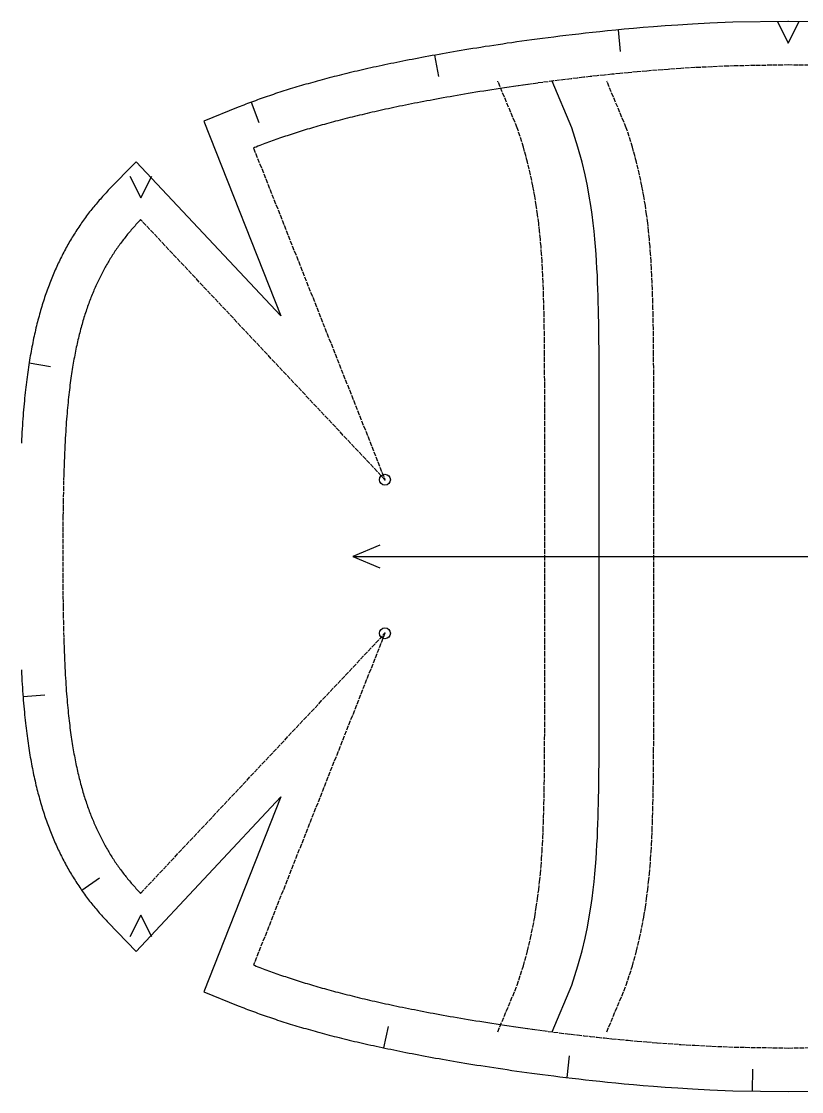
# Model space of a CAD drawing. Header units: millimetres. Extents: x 0 to 8058, y -22 to 1524.
# Drawn here: x 4089.1 to 4303.8, y 620.3 to 915 of the extents above; entities that cross this region are included whole.
import ezdxf

# ---------------------------------------------------------------- set-up
doc = ezdxf.new("R2010")
doc.units = ezdxf.units.MM
doc.linetypes.add('DASHED', pattern=[1.524, 1.27, -0.254])
for name, color, linetype in [('CUT', 7, 'Continuous'), ('DRILL', 4, 'Continuous'), ('GRAIN', 5, 'Continuous'), ('INTERNAL', 6, 'Continuous'), ('NOTCH', 1, 'Continuous'), ('SEW', 3, 'Continuous')]:
    doc.layers.add(name, color=color, linetype=linetype)

msp = doc.modelspace()

# ---------------------------------------------------------------- linework, layer by layer
at = {"layer": 'CUT'}
for points in [[(4315.32, 914.72), (4300.21, 914.98), (4300.01, 914.98), (4284.89, 914.72), (4278.56, 914.47), (4273.77, 914.22), (4269.75, 913.98), (4266.23, 913.74), (4263.06, 913.5), (4260.17, 913.27), (4257.49, 913.04), (4254.98, 912.81), (4252.63, 912.58), (4250.4, 912.36), (4248.27, 912.14), (4246.25, 911.93), (4244.3, 911.71), (4242.44, 911.5), (4240.64, 911.29), (4238.91, 911.09), (4237.23, 910.88), (4235.6, 910.68), (4234.03, 910.48), (4232.49, 910.28), (4231, 910.08), (4229.55, 909.89), (4228.13, 909.7), (4226.75, 909.5), (4225.4, 909.31), (4224.08, 909.12), (4222.78, 908.94), (4221.52, 908.75), (4220.27, 908.56), (4219.06, 908.38), (4217.86, 908.2), (4216.69, 908.02), (4215.54, 907.83), (4214.41, 907.65), (4213.29, 907.48), (4212.2, 907.3), (4211.12, 907.12), (4210.06, 906.94), (4209.01, 906.77), (4207.98, 906.59), (4206.97, 906.42), (4205.97, 906.24), (4204.98, 906.07), (4204, 905.9), (4203.04, 905.72), (4202.09, 905.55), (4201.16, 905.38), (4200.23, 905.21), (4199.32, 905.04), (4198.42, 904.87), (4197.52, 904.7), (4196.64, 904.53), (4195.77, 904.36), (4194.9, 904.19), (4194.05, 904.02), (4193.21, 903.85), (4192.37, 903.68), (4191.54, 903.51), (4190.73, 903.34), (4189.91, 903.17), (4189.11, 903), (4188.32, 902.83), (4187.53, 902.67), (4186.75, 902.5), (4185.98, 902.33), (4185.21, 902.16), (4184.45, 901.99), (4183.7, 901.82), (4182.96, 901.65), (4182.22, 901.48), (4181.48, 901.31), (4180.76, 901.14), (4180.04, 900.97), (4179.32, 900.8), (4178.61, 900.62), (4177.91, 900.45), (4177.21, 900.28), (4176.52, 900.11), (4175.84, 899.94), (4175.15, 899.76), (4174.48, 899.59), (4173.81, 899.42), (4173.14, 899.24), (4172.48, 899.07), (4171.82, 898.89), (4171.17, 898.72), (4170.52, 898.54), (4169.88, 898.36), (4169.24, 898.19), (4168.61, 898.01), (4167.98, 897.83), (4167.35, 897.65), (4166.73, 897.47), (4166.12, 897.29), (4165.5, 897.11), (4164.89, 896.93), (4164.29, 896.75), (4163.69, 896.56), (4163.09, 896.38), (4162.5, 896.2), (4161.91, 896.01), (4161.32, 895.83), (4160.74, 895.64), (4160.16, 895.45), (4159.59, 895.27), (4159.01, 895.08), (4158.45, 894.89), (4157.88, 894.7), (4157.32, 894.51), (4156.76, 894.32), (4156.21, 894.13), (4155.65, 893.93), (4155.11, 893.74), (4154.56, 893.54), (4154.02, 893.35), (4153.48, 893.15), (4152.94, 892.95), (4152.41, 892.76), (4151.88, 892.56), (4151.35, 892.36), (4150.83, 892.15), (4150.31, 891.95), (4149.79, 891.75), (4149.27, 891.54), (4148.76, 891.34), (4139.28, 887.51), (4160.52, 833.86), (4120.63, 876.35), (4113.01, 868.46), (4112.69, 868.12), (4112.38, 867.78), (4112.06, 867.45), (4111.75, 867.11), (4111.44, 866.76), (4111.13, 866.42), (4110.82, 866.07), (4110.52, 865.73), (4110.22, 865.38), (4109.92, 865.02), (4109.62, 864.67), (4109.32, 864.31), (4109.03, 863.96), (4108.74, 863.6), (4108.45, 863.24), (4108.16, 862.87), (4107.87, 862.51), (4107.59, 862.14), (4107.31, 861.77), (4107.03, 861.4), (4106.75, 861.02), (4106.48, 860.65), (4106.21, 860.27), (4105.94, 859.89), (4105.67, 859.51), (4105.4, 859.12), (4105.14, 858.74), (4104.88, 858.35), (4104.62, 857.96), (4104.36, 857.57), (4104.1, 857.17), (4103.85, 856.77), (4103.6, 856.38), (4103.35, 855.97), (4103.1, 855.57), (4102.86, 855.17), (4102.61, 854.76), (4102.37, 854.35), (4102.14, 853.94), (4101.9, 853.52), (4101.67, 853.1), (4101.43, 852.69), (4101.21, 852.26), (4100.98, 851.84), (4100.75, 851.42), (4100.53, 850.99), (4100.31, 850.56), (4100.09, 850.12), (4099.87, 849.69), (4099.66, 849.25), (4099.45, 848.81), (4099.24, 848.37), (4099.03, 847.92), (4098.82, 847.48), (4098.62, 847.03), (4098.42, 846.58), (4098.22, 846.12), (4098.02, 845.66), (4097.83, 845.2), (4097.64, 844.74), (4097.45, 844.28), (4097.26, 843.81), (4097.07, 843.34), (4096.89, 842.86), (4096.71, 842.39), (4096.53, 841.91), (4096.35, 841.43), (4096.17, 840.94), (4096, 840.45), (4095.83, 839.96), (4095.66, 839.47), (4095.49, 838.97), (4095.33, 838.47), (4095.16, 837.97), (4095, 837.46), (4094.85, 836.96), (4094.69, 836.44), (4094.53, 835.93), (4094.38, 835.41), (4094.23, 834.88), (4094.08, 834.36), (4093.94, 833.83), (4093.79, 833.29), (4093.65, 832.75), (4093.51, 832.21), (4093.37, 831.67), (4093.24, 831.12), (4093.1, 830.56), (4092.97, 830), (4092.84, 829.44), (4092.71, 828.87), (4092.59, 828.3), (4092.46, 827.72), (4092.34, 827.14), (4092.22, 826.56), (4092.1, 825.96), (4091.99, 825.37), (4091.87, 824.76), (4091.76, 824.16), (4091.65, 823.54), (4091.54, 822.92), (4091.43, 822.3), (4091.33, 821.67), (4091.22, 821.03), (4091.12, 820.38), (4091.02, 819.73), (4090.93, 819.07), (4090.83, 818.4), (4090.74, 817.73), (4090.65, 817.04), (4090.56, 816.35), (4090.47, 815.65), (4090.38, 814.94), (4090.3, 814.22), (4090.22, 813.49), (4090.13, 812.75), (4090.06, 812), (4089.98, 811.23), (4089.9, 810.46), (4089.83, 809.67), (4089.76, 808.86), (4089.69, 808.05), (4089.62, 807.21), (4089.55, 806.36), (4089.49, 805.5), (4089.42, 804.61), (4089.36, 803.7), (4089.3, 802.78), (4089.24, 801.82), (4089.19, 800.85), (4089.13, 799.84), (4089.08, 798.81)], [(4089.08, 736.46), (4089.13, 735.43), (4089.19, 734.42), (4089.24, 733.44), (4089.3, 732.49), (4089.36, 731.56), (4089.42, 730.66), (4089.49, 729.77), (4089.55, 728.9), (4089.62, 728.05), (4089.69, 727.22), (4089.76, 726.4), (4089.83, 725.6), (4089.9, 724.81), (4089.98, 724.03), (4090.06, 723.27), (4090.13, 722.52), (4090.22, 721.78), (4090.3, 721.05), (4090.38, 720.33), (4090.47, 719.62), (4090.56, 718.92), (4090.65, 718.22), (4090.74, 717.54), (4090.83, 716.87), (4090.93, 716.2), (4091.02, 715.54), (4091.12, 714.89), (4091.22, 714.24), (4091.33, 713.6), (4091.43, 712.97), (4091.54, 712.34), (4091.65, 711.72), (4091.76, 711.11), (4091.87, 710.5), (4091.99, 709.9), (4092.1, 709.3), (4092.22, 708.71), (4092.34, 708.12), (4092.46, 707.54), (4092.59, 706.97), (4092.71, 706.39), (4092.84, 705.83), (4092.97, 705.26), (4093.1, 704.71), (4093.24, 704.15), (4093.37, 703.6), (4093.51, 703.06), (4093.65, 702.51), (4093.79, 701.98), (4093.94, 701.44), (4094.08, 700.91), (4094.23, 700.38), (4094.38, 699.86), (4094.53, 699.34), (4094.69, 698.82), (4094.85, 698.31), (4095, 697.8), (4095.16, 697.3), (4095.33, 696.79), (4095.49, 696.29), (4095.66, 695.8), (4095.83, 695.3), (4096, 694.81), (4096.17, 694.32), (4096.35, 693.84), (4096.53, 693.36), (4096.71, 692.88), (4096.89, 692.4), (4097.07, 691.93), (4097.26, 691.46), (4097.45, 690.99), (4097.64, 690.53), (4097.83, 690.06), (4098.02, 689.6), (4098.22, 689.15), (4098.42, 688.69), (4098.62, 688.24), (4098.82, 687.79), (4099.03, 687.34), (4099.24, 686.9), (4099.45, 686.46), (4099.66, 686.02), (4099.87, 685.58), (4100.09, 685.14), (4100.31, 684.71), (4100.53, 684.28), (4100.75, 683.85), (4100.98, 683.43), (4101.21, 683), (4101.43, 682.58), (4101.67, 682.16), (4101.9, 681.75), (4102.14, 681.33), (4102.37, 680.92), (4102.61, 680.51), (4102.86, 680.1), (4103.1, 679.7), (4103.35, 679.29), (4103.6, 678.89), (4103.85, 678.49), (4104.1, 678.1), (4104.36, 677.7), (4104.62, 677.31), (4104.88, 676.92), (4105.14, 676.53), (4105.4, 676.14), (4105.67, 675.76), (4105.94, 675.38), (4106.21, 675), (4106.48, 674.62), (4106.75, 674.24), (4107.03, 673.87), (4107.31, 673.5), (4107.59, 673.13), (4107.87, 672.76), (4108.16, 672.39), (4108.45, 672.03), (4108.74, 671.67), (4109.03, 671.31), (4109.32, 670.95), (4109.62, 670.6), (4109.92, 670.24), (4110.22, 669.89), (4110.52, 669.54), (4110.82, 669.19), (4111.13, 668.85), (4111.44, 668.5), (4111.75, 668.16), (4112.06, 667.82), (4112.38, 667.48), (4112.69, 667.15), (4113.01, 666.81), (4120.63, 658.91), (4160.52, 701.41), (4139.28, 647.76), (4148.76, 643.93), (4149.27, 643.72), (4149.79, 643.52), (4150.31, 643.31), (4150.83, 643.11), (4151.35, 642.91), (4151.88, 642.71), (4152.41, 642.51), (4152.94, 642.31), (4153.48, 642.12), (4154.02, 641.92), (4154.56, 641.72), (4155.11, 641.53), (4155.65, 641.33), (4156.21, 641.14), (4156.76, 640.95), (4157.32, 640.76), (4157.88, 640.57), (4158.45, 640.38), (4159.01, 640.19), (4159.59, 640), (4160.16, 639.81), (4160.74, 639.63), (4161.32, 639.44), (4161.91, 639.25), (4162.5, 639.07), (4163.09, 638.89), (4163.69, 638.7), (4164.29, 638.52), (4164.89, 638.34), (4165.5, 638.16), (4166.12, 637.98), (4166.73, 637.8), (4167.35, 637.62), (4167.98, 637.44), (4168.61, 637.26), (4169.24, 637.08), (4169.88, 636.9), (4170.52, 636.73), (4171.17, 636.55), (4171.82, 636.38), (4172.48, 636.2), (4173.14, 636.03), (4173.81, 635.85), (4174.48, 635.68), (4175.15, 635.5), (4175.84, 635.33), (4176.52, 635.16), (4177.21, 634.99), (4177.91, 634.81), (4178.61, 634.64), (4179.32, 634.47), (4180.04, 634.3), (4180.76, 634.13), (4181.48, 633.96), (4182.22, 633.79), (4182.96, 633.62), (4183.7, 633.45), (4184.45, 633.28), (4185.21, 633.11), (4185.98, 632.94), (4186.75, 632.77), (4187.53, 632.6), (4188.32, 632.43), (4189.11, 632.26), (4189.91, 632.09), (4190.73, 631.93), (4191.54, 631.76), (4192.37, 631.59), (4193.21, 631.42), (4194.05, 631.25), (4194.9, 631.08), (4195.77, 630.91), (4196.64, 630.74), (4197.52, 630.57), (4198.42, 630.4), (4199.32, 630.23), (4200.23, 630.06), (4201.16, 629.89), (4202.09, 629.71), (4203.04, 629.54), (4204, 629.37), (4204.98, 629.2), (4205.97, 629.02), (4206.97, 628.85), (4207.98, 628.68), (4209.01, 628.5), (4210.06, 628.32), (4211.12, 628.15), (4212.2, 627.97), (4213.29, 627.79), (4214.41, 627.61), (4215.54, 627.43), (4216.69, 627.25), (4217.86, 627.07), (4219.06, 626.89), (4220.27, 626.7), (4221.52, 626.52), (4222.78, 626.33), (4224.08, 626.14), (4225.4, 625.95), (4226.75, 625.76), (4228.13, 625.57), (4229.55, 625.38), (4231, 625.18), (4232.49, 624.99), (4234.03, 624.79), (4235.6, 624.59), (4237.23, 624.38), (4238.91, 624.18), (4240.64, 623.97), (4242.44, 623.76), (4244.3, 623.55), (4246.25, 623.34), (4248.27, 623.12), (4250.4, 622.9), (4252.63, 622.68), (4254.98, 622.46), (4257.49, 622.23), (4260.17, 622), (4263.06, 621.77), (4266.23, 621.53), (4269.75, 621.29), (4273.77, 621.05), (4278.56, 620.8), (4284.89, 620.54), (4300.11, 620.29), (4315.32, 620.54)]]:
    msp.add_lwpolyline(points, dxfattribs=at)
at = {"layer": 'DRILL'}
for centre in [(4189.13, 788.77), (4189.13, 746.5)]:
    msp.add_circle(centre, 1.5, dxfattribs=at)
for p in [(4189.13, 788.77), (4189.13, 746.5)]:
    msp.add_point(p, dxfattribs=at)
at = {"layer": 'GRAIN'}
for points in [[(4187.7, 770.75), (4180.33, 767.63), (4187.7, 764.52)], [(4180.33, 767.63), (4419.89, 767.63)]]:
    msp.add_lwpolyline(points, dxfattribs=at)
at = {"layer": 'INTERNAL', "linetype": 'CONTINUOUS'}
msp.add_lwpolyline([(4235.16, 636.74), (4240.52, 649.56), (4242.23, 654.91), (4243.35, 659.02), (4244.18, 662.51), (4244.83, 665.6), (4245.35, 668.42), (4245.78, 671.03), (4246.13, 673.49), (4246.43, 675.82), (4246.68, 678.06), (4246.89, 680.22), (4247.07, 682.31), (4247.23, 684.35), (4247.36, 686.34), (4247.47, 688.3), (4247.57, 690.23), (4247.65, 692.12), (4247.72, 694), (4247.78, 695.86), (4247.83, 697.7), (4247.88, 699.53), (4247.92, 701.34), (4247.95, 703.15), (4247.98, 704.95), (4248, 706.74), (4248.02, 708.53), (4248.03, 710.31), (4248.05, 712.09), (4248.06, 713.86), (4248.07, 715.64), (4248.07, 717.41), (4248.08, 719.17), (4248.09, 720.94), (4248.09, 722.71), (4248.09, 724.47), (4248.1, 726.24), (4248.1, 728), (4248.1, 729.76), (4248.1, 731.52), (4248.1, 733.29), (4248.1, 735.05), (4248.1, 736.81), (4248.1, 738.57), (4248.11, 740.33), (4248.11, 742.09), (4248.11, 743.86), (4248.11, 745.62), (4248.11, 747.38), (4248.11, 749.14), (4248.11, 750.9), (4248.11, 752.66), (4248.11, 754.42), (4248.11, 756.19), (4248.11, 757.95), (4248.11, 759.71), (4248.11, 761.47), (4248.11, 763.23), (4248.11, 764.99), (4248.11, 766.75), (4248.11, 768.51), (4248.11, 770.28), (4248.11, 772.04), (4248.11, 773.8), (4248.11, 775.56), (4248.11, 777.32), (4248.11, 779.08), (4248.11, 780.84), (4248.11, 782.6), (4248.11, 784.37), (4248.11, 786.13), (4248.11, 787.89), (4248.11, 789.65), (4248.11, 791.41), (4248.11, 793.17), (4248.11, 794.93), (4248.1, 796.7), (4248.1, 798.46), (4248.1, 800.22), (4248.1, 801.98), (4248.1, 803.74), (4248.1, 805.51), (4248.1, 807.27), (4248.1, 809.03), (4248.09, 810.8), (4248.09, 812.56), (4248.09, 814.33), (4248.08, 816.09), (4248.07, 817.86), (4248.07, 819.63), (4248.06, 821.4), (4248.05, 823.18), (4248.03, 824.96), (4248.02, 826.74), (4248, 828.52), (4247.98, 830.32), (4247.95, 832.12), (4247.92, 833.92), (4247.88, 835.74), (4247.83, 837.57), (4247.78, 839.41), (4247.72, 841.27), (4247.65, 843.14), (4247.57, 845.04), (4247.47, 846.97), (4247.36, 848.92), (4247.23, 850.92), (4247.07, 852.96), (4246.89, 855.05), (4246.68, 857.21), (4246.43, 859.45), (4246.13, 861.78), (4245.78, 864.24), (4245.35, 866.85), (4244.83, 869.67), (4244.18, 872.76), (4243.35, 876.24), (4242.23, 880.36), (4240.52, 885.71), (4235.16, 898.53)], dxfattribs=at)
at = {"layer": 'NOTCH'}
for points in [[(4297.1, 914.98), (4300.1, 908.98), (4303.1, 914.98)], [(4253.27, 912.65), (4253.84, 906.67)], [(4202.76, 905.67), (4203.82, 899.77)], [(4152.31, 892.72), (4154.41, 887.1)], [(4118.96, 872.4), (4121.93, 866.39), (4124.96, 872.37)], [(4091.21, 820.93), (4097.14, 819.99)], [(4089.54, 729.05), (4095.52, 729.51)], [(4105.68, 675.73), (4110.6, 679.17)], [(4124.97, 662.9), (4121.93, 668.88), (4118.97, 662.86)], [(4188.82, 632.33), (4190.07, 638.19)], [(4239.22, 624.14), (4239.94, 630.1)], [(4290.29, 620.45), (4290.39, 626.45)]]:
    msp.add_lwpolyline(points, dxfattribs=at)
at = {"layer": 'SEW', "linetype": 'DASHED'}
for points in [[(4314.98, 902.73), (4300.11, 902.98), (4300.11, 902.98), (4285.23, 902.73), (4279.11, 902.48), (4274.44, 902.24), (4270.52, 902), (4267.08, 901.77), (4263.99, 901.53), (4261.17, 901.31), (4258.54, 901.08), (4256.09, 900.86), (4253.79, 900.64), (4251.6, 900.42), (4249.52, 900.21), (4247.54, 900), (4245.63, 899.79), (4243.81, 899.58), (4242.04, 899.38), (4240.34, 899.17), (4238.7, 898.97), (4237.1, 898.77), (4235.55, 898.58), (4234.05, 898.38), (4232.59, 898.19), (4231.16, 898), (4229.77, 897.81), (4228.41, 897.62), (4227.09, 897.43), (4225.79, 897.25), (4224.52, 897.06), (4223.28, 896.88), (4222.06, 896.7), (4220.86, 896.52), (4219.69, 896.34), (4218.54, 896.16), (4217.41, 895.98), (4216.3, 895.81), (4215.21, 895.63), (4214.13, 895.45), (4213.08, 895.28), (4212.04, 895.11), (4211.01, 894.94), (4210.01, 894.76), (4209.01, 894.59), (4208.03, 894.42), (4207.07, 894.25), (4206.11, 894.08), (4205.17, 893.91), (4204.25, 893.75), (4203.33, 893.58), (4202.43, 893.41), (4201.53, 893.24), (4200.65, 893.08), (4199.78, 892.91), (4198.92, 892.75), (4198.07, 892.58), (4197.23, 892.42), (4196.4, 892.25), (4195.58, 892.09), (4194.76, 891.92), (4193.96, 891.76), (4193.16, 891.59), (4192.38, 891.43), (4191.6, 891.26), (4190.83, 891.1), (4190.06, 890.94), (4189.31, 890.77), (4188.56, 890.61), (4187.82, 890.44), (4187.08, 890.28), (4186.36, 890.12), (4185.64, 889.95), (4184.92, 889.79), (4184.21, 889.62), (4183.51, 889.46), (4182.82, 889.29), (4182.13, 889.13), (4181.45, 888.96), (4180.77, 888.8), (4180.1, 888.63), (4179.43, 888.47), (4178.78, 888.3), (4178.12, 888.14), (4177.47, 887.97), (4176.83, 887.8), (4176.19, 887.64), (4175.56, 887.47), (4174.93, 887.3), (4174.31, 887.13), (4173.69, 886.97), (4173.08, 886.8), (4172.47, 886.63), (4171.86, 886.46), (4171.26, 886.29), (4170.67, 886.12), (4170.08, 885.95), (4169.49, 885.78), (4168.91, 885.61), (4168.33, 885.43), (4167.76, 885.26), (4167.19, 885.09), (4166.63, 884.91), (4166.07, 884.74), (4165.51, 884.57), (4164.96, 884.39), (4164.41, 884.22), (4163.86, 884.04), (4163.32, 883.86), (4162.79, 883.69), (4162.25, 883.51), (4161.72, 883.33), (4161.19, 883.15), (4160.67, 882.97), (4160.15, 882.79), (4159.64, 882.61), (4159.12, 882.43), (4158.62, 882.25), (4158.11, 882.07), (4157.61, 881.88), (4157.11, 881.7), (4156.61, 881.52), (4156.12, 881.33), (4155.63, 881.14), (4155.15, 880.96), (4154.66, 880.77), (4154.18, 880.58), (4153.71, 880.39), (4153.23, 880.21), (4152.97, 880.1), (4189.13, 788.77), (4121.9, 860.39), (4121.67, 860.15), (4121.4, 859.87), (4121.14, 859.58), (4120.87, 859.3), (4120.61, 859.01), (4120.35, 858.72), (4120.09, 858.44), (4119.83, 858.14), (4119.58, 857.85), (4119.32, 857.56), (4119.07, 857.26), (4118.82, 856.97), (4118.57, 856.67), (4118.32, 856.37), (4118.08, 856.07), (4117.84, 855.76), (4117.6, 855.46), (4117.36, 855.15), (4117.12, 854.84), (4116.88, 854.53), (4116.65, 854.22), (4116.42, 853.91), (4116.19, 853.6), (4115.96, 853.28), (4115.73, 852.96), (4115.51, 852.64), (4115.29, 852.32), (4115.06, 851.99), (4114.84, 851.67), (4114.63, 851.34), (4114.41, 851.01), (4114.2, 850.68), (4113.98, 850.35), (4113.77, 850.01), (4113.56, 849.68), (4113.36, 849.34), (4113.15, 849), (4112.95, 848.66), (4112.75, 848.31), (4112.54, 847.96), (4112.35, 847.62), (4112.15, 847.26), (4111.95, 846.91), (4111.76, 846.56), (4111.57, 846.2), (4111.38, 845.84), (4111.19, 845.48), (4111, 845.11), (4110.82, 844.75), (4110.63, 844.38), (4110.45, 844.01), (4110.27, 843.63), (4110.09, 843.26), (4109.92, 842.88), (4109.74, 842.5), (4109.57, 842.12), (4109.4, 841.73), (4109.23, 841.34), (4109.06, 840.95), (4108.89, 840.56), (4108.73, 840.16), (4108.57, 839.76), (4108.4, 839.36), (4108.24, 838.96), (4108.09, 838.55), (4107.93, 838.14), (4107.77, 837.73), (4107.62, 837.31), (4107.47, 836.89), (4107.32, 836.47), (4107.17, 836.04), (4107.02, 835.61), (4106.88, 835.18), (4106.73, 834.75), (4106.59, 834.31), (4106.45, 833.87), (4106.31, 833.42), (4106.18, 832.97), (4106.04, 832.52), (4105.91, 832.06), (4105.77, 831.6), (4105.64, 831.14), (4105.51, 830.67), (4105.39, 830.2), (4105.26, 829.72), (4105.14, 829.24), (4105.01, 828.75), (4104.89, 828.26), (4104.77, 827.77), (4104.66, 827.27), (4104.54, 826.77), (4104.42, 826.26), (4104.31, 825.75), (4104.2, 825.23), (4104.09, 824.7), (4103.98, 824.18), (4103.87, 823.64), (4103.77, 823.1), (4103.67, 822.55), (4103.56, 822), (4103.46, 821.44), (4103.36, 820.88), (4103.27, 820.31), (4103.17, 819.73), (4103.08, 819.14), (4102.98, 818.55), (4102.89, 817.95), (4102.8, 817.34), (4102.71, 816.73), (4102.63, 816.1), (4102.54, 815.47), (4102.46, 814.83), (4102.38, 814.18), (4102.3, 813.52), (4102.22, 812.84), (4102.14, 812.16), (4102.07, 811.47), (4101.99, 810.76), (4101.92, 810.05), (4101.85, 809.32), (4101.78, 808.57), (4101.71, 807.81), (4101.64, 807.04), (4101.58, 806.25), (4101.52, 805.44), (4101.45, 804.62), (4101.39, 803.78), (4101.33, 802.91), (4101.28, 802.02), (4101.22, 801.11), (4101.17, 800.17), (4101.11, 799.21), (4101.06, 798.21), (4101.01, 797.18), (4100.96, 796.11), (4100.92, 794.99), (4100.87, 793.83), (4100.83, 792.62), (4100.79, 791.34), (4100.75, 789.99), (4100.71, 788.55), (4100.67, 787), (4100.63, 785.31), (4100.6, 783.45), (4100.56, 781.33), (4100.53, 778.82), (4100.5, 775.54), (4100.47, 767.63), (4100.5, 759.72), (4100.53, 756.45), (4100.56, 753.94), (4100.6, 751.82), (4100.63, 749.95), (4100.67, 748.27), (4100.71, 746.72), (4100.75, 745.28), (4100.79, 743.93), (4100.83, 742.65), (4100.87, 741.43), (4100.92, 740.27), (4100.96, 739.16), (4101.01, 738.09), (4101.06, 737.06), (4101.11, 736.06), (4101.17, 735.09), (4101.22, 734.16), (4101.28, 733.24), (4101.33, 732.36), (4101.39, 731.49), (4101.45, 730.65), (4101.52, 729.82), (4101.58, 729.02), (4101.64, 728.23), (4101.71, 727.45), (4101.78, 726.69), (4101.85, 725.95), (4101.92, 725.22), (4101.99, 724.5), (4102.07, 723.8), (4102.14, 723.1), (4102.22, 722.42), (4102.3, 721.75), (4102.38, 721.09), (4102.46, 720.44), (4102.54, 719.8), (4102.63, 719.16), (4102.71, 718.54), (4102.8, 717.92), (4102.89, 717.32), (4102.98, 716.72), (4103.08, 716.12), (4103.17, 715.54), (4103.27, 714.96), (4103.36, 714.39), (4103.46, 713.82), (4103.56, 713.26), (4103.67, 712.71), (4103.77, 712.17), (4103.87, 711.63), (4103.98, 711.09), (4104.09, 710.56), (4104.2, 710.04), (4104.31, 709.52), (4104.42, 709.01), (4104.54, 708.5), (4104.66, 708), (4104.77, 707.5), (4104.89, 707), (4105.01, 706.51), (4105.14, 706.03), (4105.26, 705.55), (4105.39, 705.07), (4105.51, 704.6), (4105.64, 704.13), (4105.77, 703.67), (4105.91, 703.21), (4106.04, 702.75), (4106.18, 702.3), (4106.31, 701.85), (4106.45, 701.4), (4106.59, 700.96), (4106.73, 700.52), (4106.88, 700.09), (4107.02, 699.65), (4107.17, 699.22), (4107.32, 698.8), (4107.47, 698.38), (4107.62, 697.96), (4107.77, 697.54), (4107.93, 697.13), (4108.09, 696.72), (4108.24, 696.31), (4108.4, 695.91), (4108.57, 695.5), (4108.73, 695.11), (4108.89, 694.71), (4109.06, 694.32), (4109.23, 693.92), (4109.4, 693.54), (4109.57, 693.15), (4109.74, 692.77), (4109.92, 692.39), (4110.09, 692.01), (4110.27, 691.63), (4110.45, 691.26), (4110.63, 690.89), (4110.82, 690.52), (4111, 690.15), (4111.19, 689.79), (4111.38, 689.43), (4111.57, 689.07), (4111.76, 688.71), (4111.95, 688.36), (4112.15, 688), (4112.35, 687.65), (4112.54, 687.3), (4112.75, 686.96), (4112.95, 686.61), (4113.15, 686.27), (4113.36, 685.93), (4113.56, 685.59), (4113.77, 685.25), (4113.98, 684.92), (4114.2, 684.58), (4114.41, 684.25), (4114.63, 683.92), (4114.84, 683.6), (4115.06, 683.27), (4115.29, 682.95), (4115.51, 682.63), (4115.73, 682.31), (4115.96, 681.99), (4116.19, 681.67), (4116.42, 681.36), (4116.65, 681.04), (4116.88, 680.73), (4117.12, 680.42), (4117.36, 680.11), (4117.6, 679.81), (4117.84, 679.5), (4118.08, 679.2), (4118.32, 678.9), (4118.57, 678.6), (4118.82, 678.3), (4119.07, 678), (4119.32, 677.71), (4119.58, 677.41), (4119.83, 677.12), (4120.09, 676.83), (4120.35, 676.54), (4120.61, 676.25), (4120.87, 675.97), (4121.14, 675.68), (4121.4, 675.4), (4121.67, 675.12), (4121.9, 674.88), (4189.13, 746.5), (4152.97, 655.17), (4153.23, 655.06), (4153.71, 654.87), (4154.18, 654.68), (4154.66, 654.5), (4155.15, 654.31), (4155.63, 654.12), (4156.12, 653.94), (4156.61, 653.75), (4157.11, 653.57), (4157.61, 653.38), (4158.11, 653.2), (4158.62, 653.02), (4159.12, 652.84), (4159.64, 652.65), (4160.15, 652.47), (4160.67, 652.29), (4161.19, 652.11), (4161.72, 651.94), (4162.25, 651.76), (4162.79, 651.58), (4163.32, 651.4), (4163.86, 651.23), (4164.41, 651.05), (4164.96, 650.88), (4165.51, 650.7), (4166.07, 650.53), (4166.63, 650.35), (4167.19, 650.18), (4167.76, 650.01), (4168.33, 649.83), (4168.91, 649.66), (4169.49, 649.49), (4170.08, 649.32), (4170.67, 649.15), (4171.26, 648.98), (4171.86, 648.81), (4172.47, 648.64), (4173.08, 648.47), (4173.69, 648.3), (4174.31, 648.13), (4174.93, 647.97), (4175.56, 647.8), (4176.19, 647.63), (4176.83, 647.46), (4177.47, 647.3), (4178.12, 647.13), (4178.78, 646.97), (4179.43, 646.8), (4180.1, 646.63), (4180.77, 646.47), (4181.45, 646.3), (4182.13, 646.14), (4182.82, 645.97), (4183.51, 645.81), (4184.21, 645.64), (4184.92, 645.48), (4185.64, 645.32), (4186.36, 645.15), (4187.08, 644.99), (4187.82, 644.82), (4188.56, 644.66), (4189.31, 644.5), (4190.06, 644.33), (4190.83, 644.17), (4191.6, 644), (4192.38, 643.84), (4193.16, 643.67), (4193.96, 643.51), (4194.76, 643.35), (4195.58, 643.18), (4196.4, 643.02), (4197.23, 642.85), (4198.07, 642.69), (4198.92, 642.52), (4199.78, 642.35), (4200.65, 642.19), (4201.53, 642.02), (4202.43, 641.86), (4203.33, 641.69), (4204.25, 641.52), (4205.17, 641.35), (4206.11, 641.18), (4207.07, 641.01), (4208.03, 640.84), (4209.01, 640.67), (4210.01, 640.5), (4211.01, 640.33), (4212.04, 640.16), (4213.08, 639.99), (4214.13, 639.81), (4215.21, 639.64), (4216.3, 639.46), (4217.41, 639.29), (4218.54, 639.11), (4219.69, 638.93), (4220.86, 638.75), (4222.06, 638.57), (4223.28, 638.39), (4224.52, 638.2), (4225.79, 638.02), (4227.09, 637.83), (4228.41, 637.65), (4229.77, 637.46), (4231.16, 637.27), (4232.59, 637.08), (4234.05, 636.88), (4235.55, 636.69), (4237.1, 636.49), (4238.7, 636.29), (4240.34, 636.09), (4242.04, 635.89), (4243.81, 635.69), (4245.63, 635.48), (4247.54, 635.27), (4249.52, 635.06), (4251.6, 634.84), (4253.79, 634.63), (4256.09, 634.41), (4258.54, 634.19), (4261.17, 633.96), (4263.99, 633.73), (4267.08, 633.5), (4270.52, 633.27), (4274.44, 633.03), (4279.11, 632.79), (4285.23, 632.54), (4300.11, 632.29), (4314.98, 632.54)], [(4220.16, 636.74), (4225.52, 649.56), (4227.23, 654.91), (4228.35, 659.02), (4229.18, 662.51), (4229.83, 665.6), (4230.35, 668.42), (4230.78, 671.03), (4231.13, 673.49), (4231.43, 675.82), (4231.68, 678.06), (4231.89, 680.22), (4232.07, 682.31), (4232.23, 684.35), (4232.36, 686.34), (4232.47, 688.3), (4232.57, 690.23), (4232.65, 692.12), (4232.72, 694), (4232.78, 695.86), (4232.83, 697.7), (4232.88, 699.53), (4232.92, 701.34), (4232.95, 703.15), (4232.98, 704.95), (4233, 706.74), (4233.02, 708.53), (4233.03, 710.31), (4233.05, 712.09), (4233.06, 713.86), (4233.07, 715.64), (4233.07, 717.41), (4233.08, 719.17), (4233.09, 720.94), (4233.09, 722.71), (4233.09, 724.47), (4233.1, 726.24), (4233.1, 728), (4233.1, 729.76), (4233.1, 731.52), (4233.1, 733.29), (4233.1, 735.05), (4233.1, 736.81), (4233.1, 738.57), (4233.11, 740.33), (4233.11, 742.09), (4233.11, 743.86), (4233.11, 745.62), (4233.11, 747.38), (4233.11, 749.14), (4233.11, 750.9), (4233.11, 752.66), (4233.11, 754.42), (4233.11, 756.19), (4233.11, 757.95), (4233.11, 759.71), (4233.11, 761.47), (4233.11, 763.23), (4233.11, 764.99), (4233.11, 766.75), (4233.11, 768.51), (4233.11, 770.28), (4233.11, 772.04), (4233.11, 773.8), (4233.11, 775.56), (4233.11, 777.32), (4233.11, 779.08), (4233.11, 780.84), (4233.11, 782.6), (4233.11, 784.37), (4233.11, 786.13), (4233.11, 787.89), (4233.11, 789.65), (4233.11, 791.41), (4233.11, 793.17), (4233.11, 794.93), (4233.1, 796.7), (4233.1, 798.46), (4233.1, 800.22), (4233.1, 801.98), (4233.1, 803.74), (4233.1, 805.51), (4233.1, 807.27), (4233.1, 809.03), (4233.09, 810.8), (4233.09, 812.56), (4233.09, 814.33), (4233.08, 816.09), (4233.07, 817.86), (4233.07, 819.63), (4233.06, 821.4), (4233.05, 823.18), (4233.03, 824.96), (4233.02, 826.74), (4233, 828.52), (4232.98, 830.32), (4232.95, 832.12), (4232.92, 833.92), (4232.88, 835.74), (4232.83, 837.57), (4232.78, 839.41), (4232.72, 841.27), (4232.65, 843.14), (4232.57, 845.04), (4232.47, 846.97), (4232.36, 848.92), (4232.23, 850.92), (4232.07, 852.96), (4231.89, 855.05), (4231.68, 857.21), (4231.43, 859.45), (4231.13, 861.78), (4230.78, 864.24), (4230.35, 866.85), (4229.83, 869.67), (4229.18, 872.76), (4228.35, 876.24), (4227.23, 880.36), (4225.52, 885.71), (4220.16, 898.53)], [(4250.16, 636.74), (4255.52, 649.56), (4257.23, 654.91), (4258.35, 659.02), (4259.18, 662.51), (4259.83, 665.6), (4260.35, 668.42), (4260.78, 671.03), (4261.13, 673.49), (4261.43, 675.82), (4261.68, 678.06), (4261.89, 680.22), (4262.07, 682.31), (4262.23, 684.35), (4262.36, 686.34), (4262.47, 688.3), (4262.57, 690.23), (4262.65, 692.12), (4262.72, 694), (4262.78, 695.86), (4262.83, 697.7), (4262.88, 699.53), (4262.92, 701.34), (4262.95, 703.15), (4262.98, 704.95), (4263, 706.74), (4263.02, 708.53), (4263.03, 710.31), (4263.05, 712.09), (4263.06, 713.86), (4263.07, 715.64), (4263.07, 717.41), (4263.08, 719.17), (4263.09, 720.94), (4263.09, 722.71), (4263.09, 724.47), (4263.1, 726.24), (4263.1, 728), (4263.1, 729.76), (4263.1, 731.52), (4263.1, 733.29), (4263.1, 735.05), (4263.1, 736.81), (4263.1, 738.57), (4263.11, 740.33), (4263.11, 742.09), (4263.11, 743.86), (4263.11, 745.62), (4263.11, 747.38), (4263.11, 749.14), (4263.11, 750.9), (4263.11, 752.66), (4263.11, 754.42), (4263.11, 756.19), (4263.11, 757.95), (4263.11, 759.71), (4263.11, 761.47), (4263.11, 763.23), (4263.11, 764.99), (4263.11, 766.75), (4263.11, 768.51), (4263.11, 770.28), (4263.11, 772.04), (4263.11, 773.8), (4263.11, 775.56), (4263.11, 777.32), (4263.11, 779.08), (4263.11, 780.84), (4263.11, 782.6), (4263.11, 784.37), (4263.11, 786.13), (4263.11, 787.89), (4263.11, 789.65), (4263.11, 791.41), (4263.11, 793.17), (4263.11, 794.93), (4263.1, 796.7), (4263.1, 798.46), (4263.1, 800.22), (4263.1, 801.98), (4263.1, 803.74), (4263.1, 805.51), (4263.1, 807.27), (4263.1, 809.03), (4263.09, 810.8), (4263.09, 812.56), (4263.09, 814.33), (4263.08, 816.09), (4263.07, 817.86), (4263.07, 819.63), (4263.06, 821.4), (4263.05, 823.18), (4263.03, 824.96), (4263.02, 826.74), (4263, 828.52), (4262.98, 830.32), (4262.95, 832.12), (4262.92, 833.92), (4262.88, 835.74), (4262.83, 837.57), (4262.78, 839.41), (4262.72, 841.27), (4262.65, 843.14), (4262.57, 845.04), (4262.47, 846.97), (4262.36, 848.92), (4262.23, 850.92), (4262.07, 852.96), (4261.89, 855.05), (4261.68, 857.21), (4261.43, 859.45), (4261.13, 861.78), (4260.78, 864.24), (4260.35, 866.85), (4259.83, 869.67), (4259.18, 872.76), (4258.35, 876.24), (4257.23, 880.36), (4255.52, 885.71), (4250.16, 898.53)]]:
    msp.add_lwpolyline(points, dxfattribs=at)

doc.saveas('drawing.dxf')
